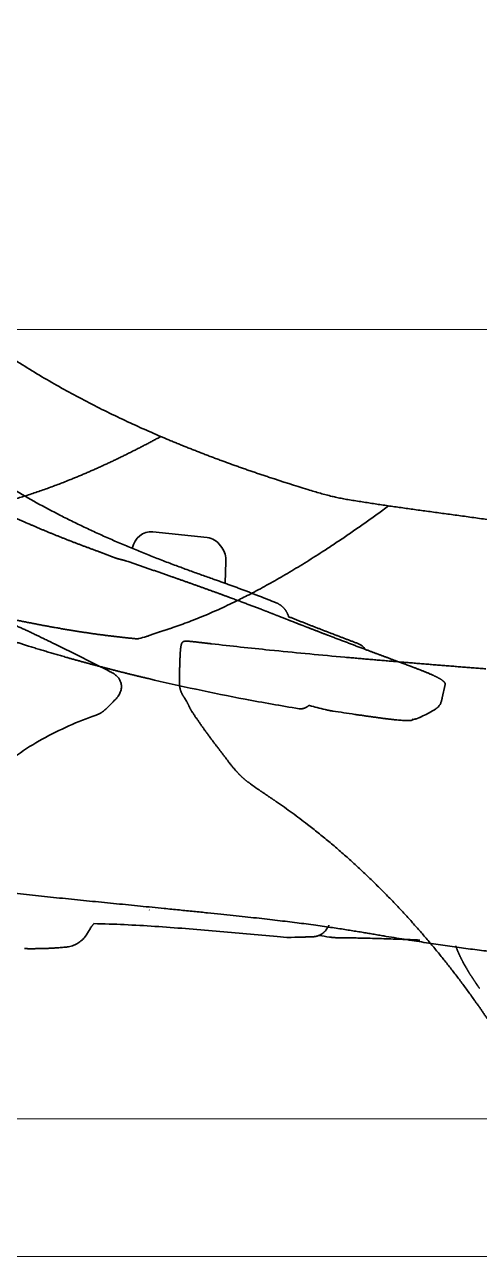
# Model space of a CAD drawing. Header units: millimetres. Extents: x 120 to 10915, y 515 to 8014.
# Drawn here: x 836.9 to 940.4, y 900.7 to 1180.9 of the extents above; entities that cross this region are included whole.
import ezdxf

# ---------------------------------------------------------------- set-up
doc = ezdxf.new("R2010")
doc.units = ezdxf.units.MM
doc.layers.get('0').update_dxf_attribs({"lineweight": 13})
doc.layers.add('201_Dimensions', color=7, linetype='Continuous', lineweight=13)
doc.layers.add('206_Cab_side_and_top_view', color=7, linetype='Continuous', lineweight=13)

# ---------------------------------------------------------------- blocks, each defined once
blk = doc.blocks.new('2488798_1')
at = {"layer": '206_Cab_side_and_top_view', "color": 3, "lineweight": 35}
for p, q in [((873.14, -1129.43), (873.19, -1129.41)), ((873.19, -1129.41), (873.29, -1129.39)), ((892.67, -1131.39), (893.78, -1131.5)), ((872.28, -1133.03), (872.28, -1133)), ((872.16, -1136.85), (872.15, -1137.16)), ((872.16, -1136.86), (872.15, -1137.17)), ((872.15, -1137.17), (872.15, -1137.16)), ((873.79, -1143.1), (873.73, -1142.99)), ((874.93, -1145.31), (874.91, -1145.28)), ((874.93, -1145.31), (874.91, -1145.28)), ((874.93, -1145.31), (874.97, -1145.37)), ((874.97, -1145.37), (875.12, -1145.61))]:
    blk.add_line(p, q, dxfattribs=at)
for centre, radius, start, end in [((1003.11, -40.34), 1096.63, 263.52573, 264.22007), ((1040.27, 330.71), 1469.53, 264.27904, 264.90717), ((856.86, -1153.19), 19.71, 31.1488, 33.6899), ((939.49, -1091.29), 87.15, 234.0301, 235.3831)]:
    blk.add_arc(centre, radius, start, end, dxfattribs=at)
for points, degree, knots in [([(872.28, -1133), (872.28, -1132.94), (872.28, -1132.83), (872.29, -1132.66), (872.3, -1132.5), (872.31, -1132.34), (872.32, -1132.18), (872.33, -1132.03), (872.34, -1131.89), (872.35, -1131.76), (872.36, -1131.63), (872.37, -1131.51), (872.38, -1131.39), (872.39, -1131.28), (872.4, -1131.18), (872.41, -1131.08), (872.42, -1130.99), (872.43, -1130.92), (872.43, -1130.85), (872.44, -1130.8), (872.45, -1130.75), (872.46, -1130.69), (872.46, -1130.64), (872.47, -1130.59), (872.48, -1130.54), (872.49, -1130.5), (872.5, -1130.45), (872.5, -1130.41), (872.51, -1130.37), (872.52, -1130.33), (872.53, -1130.29), (872.54, -1130.26), (872.55, -1130.22), (872.56, -1130.19), (872.56, -1130.15), (872.57, -1130.12), (872.58, -1130.09), (872.59, -1130.07), (872.6, -1130.04), (872.61, -1130.01), (872.62, -1129.99), (872.63, -1129.96), (872.64, -1129.93), (872.65, -1129.9), (872.67, -1129.87), (872.68, -1129.83), (872.7, -1129.8), (872.72, -1129.77), (872.74, -1129.74), (872.76, -1129.71), (872.78, -1129.68), (872.8, -1129.65), (872.84, -1129.62), (872.88, -1129.58), (872.92, -1129.55), (872.96, -1129.52), (873, -1129.49), (873.05, -1129.46), (873.09, -1129.45), (873.12, -1129.43), (873.14, -1129.43)], 3, [0, 0, 0, 0, 0.175504, 0.345321, 0.509856, 0.669196, 0.823539, 0.972313, 1.114993, 1.250796, 1.379721, 1.501519, 1.616711, 1.725419, 1.828439, 1.92636, 2.01983, 2.108969, 2.147746, 2.207157, 2.26417, 2.319103, 2.371705, 2.422357, 2.470811, 2.517511, 2.5622, 2.605393, 2.646799, 2.687016, 2.725695, 2.763537, 2.800036, 2.835898, 2.870535, 2.901049, 2.930672, 2.960115, 2.988729, 3.017367, 3.045232, 3.073287, 3.10062, 3.130734, 3.171051, 3.211254, 3.251638, 3.292314, 3.32419, 3.355434, 3.387606, 3.419212, 3.475549, 3.530539, 3.582954, 3.63471, 3.687812, 3.73814, 3.787881, 3.833553, 3.833553, 3.833553, 3.833553]), ([(873.29, -1129.39), (873.29, -1129.39), (873.3, -1129.39), (873.31, -1129.39), (873.32, -1129.38), (873.33, -1129.38), (873.35, -1129.38), (873.37, -1129.37), (873.39, -1129.37), (873.41, -1129.36), (873.45, -1129.36), (873.48, -1129.36), (873.53, -1129.35), (873.58, -1129.35), (873.63, -1129.35), (873.68, -1129.35), (873.74, -1129.35), (873.8, -1129.35), (873.86, -1129.35), (873.92, -1129.36), (873.99, -1129.36), (874.07, -1129.37), (874.15, -1129.38), (874.23, -1129.38), (874.32, -1129.39), (874.42, -1129.4), (874.52, -1129.41), (874.63, -1129.42), (874.75, -1129.43), (874.86, -1129.45), (874.99, -1129.46), (875.12, -1129.47), (875.26, -1129.49), (875.4, -1129.5), (875.54, -1129.52), (875.69, -1129.54), (875.84, -1129.55), (876, -1129.57), (876.16, -1129.59), (876.33, -1129.61), (876.49, -1129.63), (876.66, -1129.65), (876.84, -1129.67), (877.01, -1129.69), (877.19, -1129.71), (877.37, -1129.73), (877.55, -1129.75), (877.73, -1129.77), (877.92, -1129.79), (878.1, -1129.81), (878.29, -1129.84), (878.48, -1129.86), (878.67, -1129.88), (878.87, -1129.9), (879.06, -1129.92), (879.26, -1129.95), (879.39, -1129.96), (879.45, -1129.97)], 3, [0, 0, 0, 0, 0.008644, 0.018083, 0.029879, 0.0425, 0.058522, 0.07783, 0.101019, 0.128275, 0.156074, 0.196772, 0.24138, 0.289603, 0.341575, 0.395571, 0.454474, 0.509732, 0.569577, 0.634323, 0.704226, 0.77947, 0.86019, 0.946477, 1.038371, 1.135934, 1.239153, 1.348056, 1.462651, 1.582911, 1.708905, 1.840264, 1.976851, 2.118325, 2.264466, 2.414942, 2.569517, 2.727879, 2.889793, 3.054996, 3.223244, 3.394296, 3.567961, 3.744057, 3.92243, 4.102949, 4.285515, 4.470007, 4.656321, 4.844371, 5.034088, 5.225413, 5.418299, 5.6127, 5.808577, 6.005887, 6.204585, 6.204585, 6.204585, 6.204585]), ([(872.28, -1133), (872.27, -1133.05), (872.27, -1133.13), (872.26, -1133.27), (872.26, -1133.41), (872.25, -1133.55), (872.25, -1133.69), (872.24, -1133.83), (872.24, -1133.98), (872.23, -1134.14), (872.23, -1134.29), (872.22, -1134.44), (872.22, -1134.6), (872.21, -1134.76), (872.21, -1134.92), (872.2, -1135.09), (872.2, -1135.25), (872.19, -1135.42), (872.19, -1135.59), (872.18, -1135.77), (872.18, -1135.94), (872.17, -1136.12), (872.17, -1136.3), (872.16, -1136.48), (872.16, -1136.67), (872.16, -1136.79), (872.16, -1136.85)], 3, [0, 0, 0, 0, 0.130634, 0.264432, 0.401432, 0.541675, 0.685016, 0.831359, 0.9805, 1.132205, 1.286169, 1.442196, 1.600051, 1.759569, 1.920929, 2.084486, 2.250458, 2.418969, 2.590027, 2.763624, 2.939657, 3.117969, 3.298344, 3.480566, 3.664377, 3.849509, 3.849509, 3.849509, 3.849509]), ([(872.28, -1133.03), (872.26, -1133.28), (872.25, -1133.54), (872.24, -1133.82), (872.22, -1134.41), (872.2, -1135.02), (872.2, -1135.29), (872.18, -1135.8), (872.17, -1136.32), (872.17, -1136.5), (872.16, -1136.68), (872.16, -1136.86)], 5, [0, 0, 0, 0, 0, 0, 2.239908, 2.239908, 2.239908, 4.704586, 4.704586, 4.704586, 5.997538, 5.997538, 5.997538, 5.997538, 5.997538, 5.997538]), ([(909.82, -1133.02), (910.27, -1133.06), (911.16, -1133.14), (912.49, -1133.26), (913.83, -1133.37), (915.17, -1133.49), (916.51, -1133.61), (917.84, -1133.72), (919.18, -1133.83), (920.52, -1133.95), (921.86, -1134.06), (923.19, -1134.17), (924.53, -1134.28), (925.87, -1134.39), (927.2, -1134.5), (928.54, -1134.61), (929.88, -1134.72), (931.22, -1134.83), (932.55, -1134.94), (933.89, -1135.04), (935.23, -1135.15), (936.56, -1135.26), (937.9, -1135.36), (939.24, -1135.47), (940.58, -1135.57), (941.47, -1135.64), (941.91, -1135.68)], 3, [0, 0, 0, 0, 1.342474, 2.684907, 4.027294, 5.369633, 6.711919, 8.054149, 9.396321, 10.738432, 12.080478, 13.422459, 14.764373, 16.106217, 17.447992, 18.789696, 20.131329, 21.47289, 22.81438, 24.155799, 25.497149, 26.838431, 28.179646, 29.520798, 30.861887, 32.202917, 32.202917, 32.202917, 32.202917]), ([(872.36, -1140.41), (872.35, -1140.37), (872.33, -1140.3), (872.31, -1140.19), (872.28, -1140.08), (872.26, -1139.97), (872.24, -1139.85), (872.22, -1139.73), (872.2, -1139.61), (872.19, -1139.49), (872.17, -1139.37), (872.16, -1139.24), (872.15, -1139.11), (872.14, -1138.98), (872.14, -1138.84), (872.13, -1138.7), (872.13, -1138.56), (872.13, -1138.42), (872.13, -1138.28), (872.13, -1138.13), (872.13, -1137.97), (872.13, -1137.82), (872.14, -1137.66), (872.14, -1137.5), (872.14, -1137.33), (872.15, -1137.22), (872.15, -1137.16)], 3, [0, 0, 0, 0, 0.111047, 0.223557, 0.337647, 0.453425, 0.570994, 0.690448, 0.811877, 0.935358, 1.060985, 1.188828, 1.318976, 1.451514, 1.586552, 1.724114, 1.864374, 2.007369, 2.153266, 2.302145, 2.454173, 2.609473, 2.768237, 2.930614, 3.096798, 3.266992, 3.266992, 3.266992, 3.266992]), ([(872.36, -1140.41), (872.37, -1140.44), (872.39, -1140.5), (872.41, -1140.58), (872.43, -1140.64), (872.46, -1140.71), (872.48, -1140.78), (872.5, -1140.85), (872.53, -1140.91), (872.55, -1140.98), (872.58, -1141.05), (872.62, -1141.12), (872.65, -1141.2), (872.69, -1141.28), (872.73, -1141.36), (872.76, -1141.43), (872.8, -1141.51), (872.85, -1141.58), (872.89, -1141.66), (872.93, -1141.73), (872.98, -1141.81), (873.02, -1141.88), (873.07, -1141.96), (873.11, -1142.03), (873.16, -1142.11), (873.21, -1142.18), (873.24, -1142.23), (873.26, -1142.25)], 3, [0, 0, 0, 0, 0.103656, 0.174317, 0.245094, 0.316004, 0.386986, 0.458141, 0.529414, 0.60087, 0.672485, 0.757491, 0.842748, 0.928244, 1.013966, 1.09988, 1.186039, 1.272382, 1.358977, 1.445758, 1.532789, 1.619976, 1.707407, 1.794987, 1.882815, 1.970805, 2.059031, 2.059031, 2.059031, 2.059031]), ([(874.91, -1145.28), (874.89, -1145.25), (874.85, -1145.19), (874.8, -1145.1), (874.74, -1145), (874.69, -1144.91), (874.65, -1144.83), (874.61, -1144.75), (874.56, -1144.66), (874.53, -1144.59), (874.49, -1144.52), (874.46, -1144.45), (874.43, -1144.39), (874.4, -1144.32), (874.37, -1144.26), (874.34, -1144.2), (874.32, -1144.14), (874.29, -1144.08), (874.26, -1144.02), (874.23, -1143.96), (874.2, -1143.9), (874.17, -1143.83), (874.13, -1143.75), (874.09, -1143.66), (874.04, -1143.56), (873.99, -1143.47), (873.94, -1143.37), (873.89, -1143.28), (873.84, -1143.19), (873.8, -1143.13), (873.79, -1143.1)], 3, [0, 0, 0, 0, 0.107657, 0.215566, 0.32373, 0.432167, 0.522777, 0.613621, 0.704729, 0.796122, 0.868337, 0.940758, 1.013406, 1.086288, 1.151345, 1.2166, 1.282064, 1.347737, 1.413626, 1.479728, 1.546044, 1.612576, 1.716701, 1.821305, 1.926343, 2.031764, 2.137499, 2.243464, 2.349554, 2.45564, 2.45564, 2.45564, 2.45564]), ([(879.93, -1152.36), (879.86, -1152.27), (879.73, -1152.1), (879.54, -1151.84), (879.35, -1151.58), (879.15, -1151.32), (878.96, -1151.05), (878.76, -1150.79), (878.57, -1150.52), (878.37, -1150.26), (878.18, -1149.99), (877.98, -1149.72), (877.78, -1149.44), (877.58, -1149.17), (877.39, -1148.89), (877.18, -1148.61), (876.98, -1148.32), (876.78, -1148.04), (876.58, -1147.75), (876.37, -1147.45), (876.17, -1147.15), (875.96, -1146.85), (875.76, -1146.55), (875.55, -1146.24), (875.34, -1145.92), (875.2, -1145.71), (875.13, -1145.6)], 3, [0, 0, 0, 0, 0.323317, 0.647119, 0.971817, 1.297314, 1.624142, 1.952035, 2.281789, 2.612872, 2.945541, 3.280354, 3.617452, 3.957034, 4.299266, 4.64435, 4.992493, 5.343902, 5.698301, 6.056213, 6.41777, 6.783156, 7.152587, 7.526224, 7.90412, 8.286038, 8.286038, 8.286038, 8.286038]), ([(879.93, -1152.36), (879.99, -1152.44), (880.13, -1152.62), (880.33, -1152.89), (880.53, -1153.15), (880.74, -1153.42), (880.95, -1153.69), (881.15, -1153.96), (881.37, -1154.23), (881.57, -1154.49), (881.76, -1154.74), (881.94, -1154.99), (882.13, -1155.23), (882.32, -1155.48), (882.5, -1155.72), (882.68, -1155.96), (882.87, -1156.2), (883.05, -1156.44), (883.23, -1156.69), (883.42, -1156.94), (883.62, -1157.2), (883.82, -1157.45), (884.02, -1157.7), (884.23, -1157.96), (884.43, -1158.2), (884.64, -1158.45), (884.79, -1158.61), (884.86, -1158.7)], 3, [0, 0, 0, 0, 0.329177, 0.661464, 0.997272, 1.336208, 1.677618, 2.0206, 2.364278, 2.70782, 3.002871, 3.313371, 3.622331, 3.929477, 4.234673, 4.537875, 4.839158, 5.138666, 5.436589, 5.763235, 6.088563, 6.412924, 6.736617, 7.059976, 7.383334, 7.707106, 8.031909, 8.031909, 8.031909, 8.031909]), ([(884.86, -1158.7), (884.9, -1158.74), (884.98, -1158.84), (885.11, -1158.98), (885.24, -1159.12), (885.37, -1159.26), (885.5, -1159.4), (885.63, -1159.54), (885.76, -1159.68), (885.89, -1159.81), (886.03, -1159.95), (886.15, -1160.07), (886.27, -1160.18), (886.38, -1160.28), (886.49, -1160.38), (886.59, -1160.47), (886.7, -1160.57), (886.81, -1160.67), (886.92, -1160.76), (887.05, -1160.86), (887.19, -1160.98), (887.35, -1161.11), (887.5, -1161.23), (887.66, -1161.35), (887.82, -1161.47), (887.98, -1161.59), (888.14, -1161.71), (888.25, -1161.79), (888.3, -1161.83)], 3, [0, 0, 0, 0, 0.190285, 0.380584, 0.570915, 0.761267, 0.951639, 1.141979, 1.332241, 1.522344, 1.712259, 1.901811, 2.048718, 2.195296, 2.341546, 2.487431, 2.632922, 2.778064, 2.922597, 3.066758, 3.268853, 3.470083, 3.670532, 3.870321, 4.069555, 4.268439, 4.467124, 4.665675, 4.665675, 4.665675, 4.665675]), ([(889.98, -1163.02), (890.04, -1163.06), (890.16, -1163.14), (890.35, -1163.27), (890.53, -1163.4), (890.72, -1163.52), (890.9, -1163.65), (891.09, -1163.78), (891.28, -1163.91), (891.46, -1164.03), (891.65, -1164.15), (891.82, -1164.27), (892, -1164.39), (892.18, -1164.51), (892.36, -1164.63), (892.53, -1164.75), (892.71, -1164.86), (892.88, -1164.98), (893.06, -1165.1), (893.23, -1165.22), (893.4, -1165.34), (893.58, -1165.46), (893.75, -1165.57), (893.93, -1165.69), (894.1, -1165.81), (894.22, -1165.89), (894.27, -1165.93)], 3, [0, 0, 0, 0, 0.223681, 0.446409, 0.66975, 0.893895, 1.11929, 1.346063, 1.574069, 1.803244, 2.016214, 2.229675, 2.44348, 2.657039, 2.870332, 3.082599, 3.293344, 3.504169, 3.71507, 3.925953, 4.136814, 4.34765, 4.557759, 4.767823, 4.979271, 5.190696, 5.190696, 5.190696, 5.190696]), ([(939.22, -1210.95), (938.7, -1210.22), (937.65, -1208.77), (936.06, -1206.62), (934.43, -1204.49), (932.77, -1202.38), (931.09, -1200.3), (929.39, -1198.24), (927.65, -1196.2), (925.9, -1194.19), (924.11, -1192.2), (922.3, -1190.24), (920.46, -1188.3), (918.6, -1186.4), (916.71, -1184.52), (914.79, -1182.67), (912.85, -1180.85), (910.77, -1178.95), (908.54, -1176.98), (906.15, -1174.95), (903.73, -1172.97), (901.52, -1171.23), (899.55, -1169.73), (897.8, -1168.43), (896.05, -1167.17), (894.87, -1166.34), (894.27, -1165.93)], 3, [0, 0, 0, 0, 2.680589, 5.361529, 8.041686, 10.720784, 13.39837, 16.074542, 18.748868, 21.421812, 24.093135, 26.763155, 29.431482, 32.097916, 34.763114, 37.426187, 40.087384, 42.746162, 45.88107, 49.01231, 52.140456, 55.264716, 57.434883, 59.602503, 61.767593, 63.928719, 63.928719, 63.928719, 63.928719]), ([(949.33, -1225.19), (949.18, -1224.99), (948.87, -1224.61), (948.42, -1224.02), (947.98, -1223.43), (947.54, -1222.85), (947.11, -1222.25), (946.68, -1221.66), (946.26, -1221.07), (945.84, -1220.47), (945.42, -1219.87), (945, -1219.28), (944.59, -1218.68), (944.18, -1218.08), (943.77, -1217.49), (943.36, -1216.89), (942.95, -1216.29), (942.54, -1215.69), (942.13, -1215.1), (941.71, -1214.5), (941.3, -1213.91), (940.89, -1213.32), (940.48, -1212.72), (940.06, -1212.13), (939.64, -1211.54), (939.36, -1211.14), (939.22, -1210.95)], 3, [0, 0, 0, 0, 0.738616, 1.475365, 2.210565, 2.944348, 3.676959, 4.408366, 5.138697, 5.867921, 6.596147, 7.323714, 8.050269, 8.776269, 9.501537, 10.226357, 10.950568, 11.674431, 12.397948, 13.121221, 13.84433, 14.567393, 15.290487, 16.014025, 16.73845, 17.464413, 17.464413, 17.464413, 17.464413])]:
    blk.add_open_spline(points, degree=degree, knots=knots, dxfattribs=at)
blk = doc.blocks.new('2485230_1')
at = {"layer": '206_Cab_side_and_top_view', "color": 3, "lineweight": 35}
for p, q in [((866.1, -1104.5), (878.45, -1105.82)), ((881.82, -1108.1), (881.5, -1107.65)), ((857.05, -1110.26), (856.99, -1110.23)), ((882.52, -1116.2), (882.72, -1111.26)), ((932.62, -1139.24), (931.97, -1142.24)), ((925.21, -1147.21), (925.23, -1147.01)), ((925.21, -1147.21), (925.21, -1147.23))]:
    blk.add_line(p, q, dxfattribs=at)
at = {"layer": '206_Cab_side_and_top_view', "color": 3, "lineweight": 18}
for p, q in [((882.5, -1116.19), (882.7, -1111.26)), ((879.26, -1115.04), (879.36, -1115.05)), ((879.36, -1115.05), (879.35, -1115.07))]:
    blk.add_line(p, q, dxfattribs=at)
blk.add_arc((879.32, -1115.28), 0.236, 43.0788, 81.0843, dxfattribs=at)
at = {"layer": '206_Cab_side_and_top_view', "color": 3, "lineweight": 35}
for centre, radius, start, end in [((1316.29, -46.82), 1153.81, 248.33589, 248.53758), ((898.02, -1123.48), 1.08, 195.2867, 208.7494), ((912.01, -1132.47), 2.67, 28.1526, 69.7896), ((977.69, -665.01), 486.08, 259.2584, 260.728), ((1000.11, -542.88), 609.54, 261.21758, 261.69322), ((908.84, -1107.89), 42.8, 294.8429, 299.2083), ((925.28, -1113.8), 33.68, 265.0173, 266.8825)]:
    blk.add_arc(centre, radius, start, end, dxfattribs=at)
for centre, major_axis, ratio, start_param, end_param in [((865.95, -1109.69), (1.29, -5.08), 0.878321, 2.82686, 4.217455), ((877.7, -1110.94), (-1.57, -4.95), 0.895985, 2.542165, 3.322718), ((877.93, -1111.32), (-1.67, -4.9), 0.915953, 1.883506, 2.551352), ((922.99, -1115.47), (138.09, -18.53), 0.233291, 4.311501, 4.480847)]:
    blk.add_ellipse(centre, major_axis=major_axis, ratio=ratio, start_param=start_param, end_param=end_param, dxfattribs=at)
at = {"layer": '206_Cab_side_and_top_view', "color": 3, "lineweight": 18}
for centre, major_axis, ratio, start_param, end_param in [((877.96, -1111.3), (-1.78, -4.82), 0.913377, 1.904437, 2.578568), ((881.72, -1111.22), (0.999, -0.04), 0.01857, 6.109022, 6.283091)]:
    blk.add_ellipse(centre, major_axis=major_axis, ratio=ratio, start_param=start_param, end_param=end_param, dxfattribs=at)
at = {"layer": '206_Cab_side_and_top_view', "color": 3, "lineweight": 35}
for points, degree, knots in [([(702.41, -820.27), (703.37, -831.44), (704.39, -842.61), (705.51, -853.77), (708.26, -878.37), (711.88, -902.87), (714.19, -916.22), (720.47, -946.98), (729.36, -977.1), (735.46, -993.95), (747.02, -1019.48), (762.33, -1042.84), (768.38, -1050.93), (782.29, -1066.99), (798.52, -1080.69), (807.62, -1087.12), (822.2, -1095.69), (837.57, -1102.69), (842.89, -1104.92), (848.28, -1107), (853.7, -1108.97)], 5, [0, 0, 0, 0, 0, 0, 56.059572, 56.059572, 56.059572, 123.80147, 123.80147, 123.80147, 212.895172, 212.895172, 212.895172, 263.237066, 263.237066, 263.237066, 318.777392, 318.777392, 318.777392, 347.615818, 347.615818, 347.615818, 347.615818, 347.615818, 347.615818]), ([(742.88, -931.77), (743.23, -933.74), (743.96, -937.67), (745.1, -943.55), (746.31, -949.39), (747.57, -955.19), (748.9, -960.95), (750.3, -966.67), (751.78, -972.34), (753.34, -977.96), (754.98, -983.53), (756.71, -989.04), (758.53, -994.47), (760.44, -999.83), (762.44, -1005.11), (764.54, -1010.31), (766.75, -1015.43), (769.05, -1020.46), (771.47, -1025.41), (774.01, -1030.28), (776.67, -1035.06), (779.46, -1039.76), (782.38, -1044.38), (785.43, -1048.9), (788.63, -1053.32), (791.96, -1057.65), (795.45, -1061.87), (799.09, -1065.99), (802.88, -1070), (806.84, -1073.9), (810.98, -1077.7), (815.3, -1081.39), (819.81, -1084.96), (824.5, -1088.41), (829.37, -1091.72), (834.42, -1094.9), (839.65, -1097.93), (843.24, -1099.83), (845.06, -1100.76)], 3, [0, 0, 0, 0, 6.013187, 12.000399, 17.961559, 23.896973, 29.807247, 35.693226, 41.555999, 47.393789, 53.200506, 58.971208, 64.702468, 70.392346, 76.040427, 81.647807, 87.217096, 92.752266, 98.258663, 103.742966, 109.213204, 114.6765, 120.134328, 125.588799, 131.043625, 136.503861, 141.975678, 147.466148, 152.983074, 158.538152, 164.148326, 169.826556, 175.579339, 181.402425, 187.289773, 193.246886, 199.288674, 205.42583, 205.42583, 205.42583, 205.42583]), ([(845.06, -1100.76), (845.54, -1101.01), (846.5, -1101.49), (847.94, -1102.2), (849.39, -1102.91), (850.85, -1103.6), (852.31, -1104.29), (853.78, -1104.96), (855.25, -1105.63), (856.73, -1106.28), (858.21, -1106.92), (859.69, -1107.55), (861.16, -1108.17), (862.64, -1108.78), (864.11, -1109.38), (865.58, -1109.96), (867.04, -1110.53), (868.49, -1111.09), (869.93, -1111.64), (871.36, -1112.18), (872.77, -1112.7), (874.17, -1113.22), (875.55, -1113.72), (876.91, -1114.2), (878.25, -1114.68), (879.13, -1114.99), (879.57, -1115.15)], 3, [0, 0, 0, 0, 1.607304, 3.218048, 4.831221, 6.446131, 8.062268, 9.678821, 11.294877, 12.909413, 14.52139, 16.129535, 17.732641, 19.329265, 20.918106, 22.49755, 24.066251, 25.622429, 27.164696, 28.690995, 30.199908, 31.689168, 33.157498, 34.602473, 36.023094, 37.416803, 37.416803, 37.416803, 37.416803]), ([(853.7, -1108.97), (854.02, -1109.09), (854.33, -1109.2), (854.64, -1109.32), (855.35, -1109.6), (856, -1109.85), (856.35, -1109.99), (856.68, -1110.12), (856.98, -1110.23)], 5, [0, 0, 0, 0, 0, 0, 2.638813, 2.638813, 2.638813, 6.236705, 6.236705, 6.236705, 6.236705, 6.236705, 6.236705]), ([(860.18, -1111.18), (859.9, -1111.09), (859.63, -1111.01), (859.41, -1110.94), (858.79, -1110.79), (858.31, -1110.68), (857.95, -1110.58), (857.53, -1110.44), (857.05, -1110.26)], 5, [0, 0, 0, 0, 0, 0, 2.534005, 2.534005, 2.534005, 7.917254, 7.917254, 7.917254, 7.917254, 7.917254, 7.917254]), ([(895.07, -1123.81), (893.42, -1123.16), (891.75, -1122.51), (890.09, -1121.87), (886.39, -1120.47), (882.44, -1119.01), (880.34, -1118.24), (875.15, -1116.37), (869.81, -1114.49), (866.65, -1113.39), (863.46, -1112.3), (860.26, -1111.21)], 5, [0, 0, 0, 0, 0, 0, 15.745903, 15.745903, 15.745903, 32.507432, 32.507432, 32.507432, 56.545653, 56.545653, 56.545653, 56.545653, 56.545653, 56.545653]), ([(890.34, -1119.13), (890.21, -1119.08), (889.94, -1118.98), (889.54, -1118.82), (889.13, -1118.66), (888.72, -1118.5), (888.3, -1118.34), (887.88, -1118.18), (887.45, -1118.01), (887.02, -1117.85), (886.59, -1117.69), (886.15, -1117.53), (885.71, -1117.36), (885.26, -1117.2), (884.81, -1117.03), (884.35, -1116.86), (883.89, -1116.69), (883.43, -1116.53), (882.96, -1116.36), (882.49, -1116.19), (882.01, -1116.02), (881.53, -1115.84), (881.05, -1115.67), (880.56, -1115.5), (880.06, -1115.32), (879.74, -1115.21), (879.57, -1115.15)], 3, [0, 0, 0, 0, 0.429097, 0.86287, 1.301282, 1.744301, 2.191174, 2.64261, 3.098122, 3.558148, 4.022215, 4.490746, 4.963354, 5.440376, 5.921312, 6.406613, 6.896247, 7.39018, 7.887862, 8.389793, 8.895938, 9.40626, 9.920376, 10.438611, 10.960908, 11.487206, 11.487206, 11.487206, 11.487206]), ([(896.98, -1123.77), (896.97, -1123.73), (896.95, -1123.66), (896.92, -1123.56), (896.88, -1123.46), (896.84, -1123.35), (896.8, -1123.25), (896.75, -1123.14), (896.7, -1123.04), (896.65, -1122.93), (896.59, -1122.83), (896.53, -1122.72), (896.47, -1122.61), (896.4, -1122.5), (896.33, -1122.4), (896.26, -1122.29), (896.18, -1122.19), (896.1, -1122.09), (896.03, -1122), (895.95, -1121.91), (895.88, -1121.83), (895.78, -1121.73), (895.67, -1121.62), (895.54, -1121.5), (895.41, -1121.38), (895.27, -1121.27), (895.13, -1121.17), (895, -1121.08), (894.86, -1121), (894.72, -1120.91), (894.58, -1120.83), (894.43, -1120.76), (894.28, -1120.69), (894.17, -1120.65), (894.12, -1120.63)], 3, [0, 0, 0, 0, 0.107726, 0.216659, 0.326822, 0.43843, 0.551027, 0.665159, 0.780699, 0.897711, 1.019113, 1.142131, 1.266767, 1.393046, 1.520988, 1.650601, 1.781892, 1.914864, 2.026139, 2.13855, 2.252081, 2.36675, 2.541929, 2.719528, 2.899406, 3.081429, 3.241751, 3.40349, 3.566551, 3.730813, 3.896152, 4.06244, 4.229546, 4.397558, 4.397558, 4.397558, 4.397558]), ([(819.39, -1124.15), (819.77, -1124.3), (820.54, -1124.59), (821.69, -1125.02), (822.84, -1125.44), (823.99, -1125.85), (825.13, -1126.26), (826.27, -1126.67), (827.4, -1127.06), (828.5, -1127.44), (829.55, -1127.8), (830.52, -1128.13), (831.45, -1128.44), (832.32, -1128.73), (833.19, -1129.01), (834.06, -1129.3), (834.93, -1129.58), (835.8, -1129.85), (836.67, -1130.13), (837.62, -1130.43), (838.66, -1130.75), (839.77, -1131.09), (840.89, -1131.43), (842, -1131.76), (843.11, -1132.09), (844.22, -1132.42), (845.33, -1132.74), (846.07, -1132.95), (846.44, -1133.05)], 3, [0, 0, 0, 0, 1.234799, 2.462962, 3.685302, 4.902364, 6.114785, 7.322377, 8.526149, 9.725553, 10.800502, 11.872288, 12.794959, 13.715511, 14.634054, 15.550693, 16.465273, 17.378149, 18.288776, 19.197874, 20.368111, 21.535176, 22.699587, 23.861111, 25.020509, 26.17712, 27.33095, 28.482584, 28.482584, 28.482584, 28.482584]), ([(921.56, -1133.9), (919.06, -1132.97), (916.53, -1132.03), (913.94, -1131.06), (910.3, -1129.69), (906.61, -1128.28), (905.54, -1127.87), (903.39, -1127.05), (901.23, -1126.21), (900.09, -1125.77), (898.44, -1125.13), (896.78, -1124.48), (896.21, -1124.25), (895.64, -1124.03), (895.07, -1123.81)], 5, [0, 0, 0, 0, 0, 0, 25.890841, 25.890841, 25.890841, 36.407061, 36.407061, 36.407061, 46.91076, 46.91076, 46.91076, 52.338344, 52.338344, 52.338344, 52.338344, 52.338344, 52.338344]), ([(912.93, -1129.97), (912.71, -1129.89), (912.26, -1129.72), (911.6, -1129.47), (910.93, -1129.21), (910.25, -1128.96), (909.58, -1128.7), (908.9, -1128.44), (908.22, -1128.18), (907.54, -1127.92), (906.86, -1127.66), (906.17, -1127.39), (905.48, -1127.13), (904.78, -1126.86), (904.09, -1126.59), (903.39, -1126.32), (902.69, -1126.05), (901.99, -1125.78), (901.28, -1125.5), (900.57, -1125.22), (899.86, -1124.94), (899.15, -1124.66), (898.43, -1124.38), (897.72, -1124.1), (897.24, -1123.9), (897, -1123.81)], 3, [0, 0, 0, 0, 0.711068, 1.424829, 2.141273, 2.860397, 3.582204, 4.3067, 5.033898, 5.763861, 6.498516, 7.235779, 7.975841, 8.718725, 9.46446, 10.213072, 10.96459, 11.719035, 12.476398, 13.236747, 14.0001, 14.766476, 15.53589, 16.308354, 17.083874, 17.083874, 17.083874, 17.083874]), ([(846.44, -1133.05), (846.7, -1133.13), (847.22, -1133.28), (848, -1133.5), (848.79, -1133.71), (849.57, -1133.93), (850.35, -1134.15), (851.13, -1134.36), (851.91, -1134.57), (852.69, -1134.78), (853.47, -1134.99), (854.25, -1135.19), (855.03, -1135.4), (855.81, -1135.6), (856.59, -1135.8), (857.36, -1136), (858.14, -1136.19), (858.92, -1136.39), (859.69, -1136.58), (860.47, -1136.78), (861.25, -1136.97), (862.02, -1137.16), (862.8, -1137.35), (863.57, -1137.53), (864.35, -1137.72), (864.86, -1137.84), (865.12, -1137.9)], 3, [0, 0, 0, 0, 0.814655, 1.628327, 2.441023, 3.252744, 4.063248, 4.872791, 5.681385, 6.489044, 7.295785, 8.101632, 8.906608, 9.710741, 10.51406, 11.316593, 12.118367, 12.919408, 13.719909, 14.519715, 15.318832, 16.117261, 16.914989, 17.711991, 18.508229, 19.303645, 19.303645, 19.303645, 19.303645]), ([(921.57, -1133.9), (922.53, -1134.25), (923.47, -1134.6), (924.34, -1134.93), (926.46, -1135.72), (928.47, -1136.51), (929.53, -1136.95), (931.13, -1137.69), (932.19, -1138.41), (932.5, -1138.69), (932.66, -1138.96), (932.63, -1139.21), (932.63, -1139.22), (932.62, -1139.23), (932.62, -1139.24)], 5, [0, 0, 0, 0, 0, 0, 9.840284, 9.840284, 9.840284, 22.367097, 22.367097, 22.367097, 30.516223, 30.516223, 30.516223, 30.834886, 30.834886, 30.834886, 30.834886, 30.834886, 30.834886]), ([(931.97, -1142.24), (931.95, -1142.34), (931.9, -1142.56), (931.82, -1142.87), (931.73, -1143.18), (931.61, -1143.48), (931.46, -1143.77), (931.28, -1144.04), (931.08, -1144.28), (930.84, -1144.51), (930.58, -1144.72), (930.31, -1144.91), (930.02, -1145.08), (929.83, -1145.19), (929.73, -1145.25)], 3, [0, 0, 0, 0, 0.327353, 0.653995, 0.979773, 1.300816, 1.621237, 1.940054, 2.26238, 2.589108, 2.920774, 3.258267, 3.593681, 3.92562, 3.92562, 3.92562, 3.92562]), ([(901.59, -1144.01), (901.37, -1144.21), (901.12, -1144.38), (900.86, -1144.52), (900.4, -1144.7), (899.92, -1144.77), (899.74, -1144.78), (899.55, -1144.77), (899.37, -1144.74)], 5, [0.000009, 0.000009, 0.000009, 0.000009, 0.000009, 0.000009, 2.302087, 2.302087, 2.302087, 3.797654, 3.797654, 3.797654, 3.797654, 3.797654, 3.797654]), ([(905.3, -1144.92), (904.11, -1144.63), (902.87, -1144.33), (901.64, -1144.02), (901.59, -1144.01)], 3, [0, 0, 0, 0, 3.676279, 3.816189, 3.816189, 3.816189, 3.816189]), ([(907.05, -1145.27), (906.92, -1145.25), (906.7, -1145.22), (906.41, -1145.17), (906.18, -1145.12), (906, -1145.08), (905.85, -1145.05), (905.72, -1145.02), (905.61, -1145), (905.5, -1144.97), (905.4, -1144.94), (905.33, -1144.93), (905.3, -1144.92)], 3, [0, 0, 0, 0, 0.389536, 0.661076, 0.886787, 1.092706, 1.223432, 1.348567, 1.464094, 1.575285, 1.682477, 1.785229, 1.785229, 1.785229, 1.785229]), ([(912.05, -1146.03), (912.38, -1146.07), (913.05, -1146.17), (913.98, -1146.3), (914.84, -1146.43), (915.67, -1146.54), (916.54, -1146.66), (917.42, -1146.78), (918.29, -1146.9), (919.16, -1147.01), (920.02, -1147.11), (920.85, -1147.21), (921.63, -1147.29), (922.12, -1147.33), (922.36, -1147.35)], 3, [0, 0, 0, 0, 1.008871, 2.015611, 2.823488, 3.627942, 4.53429, 5.42939, 6.307663, 7.164121, 8.057976, 8.90346, 9.687662, 10.394928, 10.394928, 10.394928, 10.394928]), ([(925.21, -1147.23), (925.21, -1147.24), (925.2, -1147.26), (925.19, -1147.28), (925.15, -1147.31), (925.1, -1147.34), (925.07, -1147.36), (924.91, -1147.41), (924.72, -1147.43), (924.59, -1147.44), (924.28, -1147.45), (923.96, -1147.45), (923.79, -1147.45), (923.62, -1147.44), (923.45, -1147.43)], 5, [0, 0, 0, 0, 0, 0, 0.135084, 0.135084, 0.135084, 0.37639, 0.37639, 0.37639, 1.14674, 1.14674, 1.14674, 2.023909, 2.023909, 2.023909, 2.023909, 2.023909, 2.023909]), ([(925.22, -1147.19), (925.3, -1147.18), (925.47, -1147.16), (925.7, -1147.11), (925.93, -1147.06), (926.14, -1147.01), (926.33, -1146.94), (926.5, -1146.87), (926.67, -1146.8), (926.77, -1146.75), (926.83, -1146.73)], 3, [0, 0, 0, 0, 0.255696, 0.497811, 0.727208, 0.945117, 1.144686, 1.331676, 1.509898, 1.681785, 1.681785, 1.681785, 1.681785])]:
    blk.add_open_spline(points, degree=degree, knots=knots, dxfattribs=at)
blk = doc.blocks.new('2409089_1')
at = {"layer": '206_Cab_side_and_top_view', "color": 3, "lineweight": 35}
for p, q in [((853.55, -1127.81), (853.54, -1127.82)), ((862.13, -1128.81), (862.15, -1128.81)), ((869.99, -1126.51), (870.08, -1126.5))]:
    blk.add_line(p, q, dxfattribs=at)
for centre, radius, start, end in [((1015.05, -721.54), 390.26, 251.7223, 253.068), ((862.38, -1126.38), 2.45, 264.2433, 282.485), ((857.55, -1104.64), 24.72, 282.5147, 286.6025), ((863.53, -1124.64), 3.84, 286.415, 297.2677), ((866.86, -1131.66), 3.94, 107.4271, 113.7241), ((379.36, -2077.29), 1054.98, 63.11796, 63.87048), ((855.76, -1139.71), 3.18, 8.1432, 17.0235), ((748.88, -1036.99), 151.57, 315.0625, 315.6741), ((880.7, -1225.41), 83.85, 109.6677, 114.3107), ((874.82, -1212.42), 69.58, 114.2997, 119.8459), ((870.22, -1204.43), 60.36, 119.8308, 126.1986)]:
    blk.add_arc(centre, radius, start, end, dxfattribs=at)
for points, degree, knots in [([(777.91, -1002.76), (779.48, -1005.85), (782.8, -1011.92), (788.33, -1020.72), (794.43, -1029.13), (801.09, -1037.11), (808.27, -1044.61), (815.94, -1051.62), (824.05, -1058.12), (832.53, -1064.11), (841.34, -1069.61), (850.43, -1074.64), (859.74, -1079.25), (866.07, -1082.05), (869.26, -1083.39)], 3, [0, 0, 0, 0, 10.381338, 20.762808, 31.144291, 41.525268, 51.906536, 62.28786, 72.669469, 83.050969, 93.433533, 103.815681, 114.198131, 124.581218, 124.581218, 124.581218, 124.581218]), ([(867.91, -1082.82), (861.25, -1086.43), (854.46, -1089.79), (847.5, -1092.85), (836.87, -1096.75), (825.89, -1099.35), (822.24, -1100.04), (818.56, -1100.56), (814.87, -1100.89)], 5, [0, 0, 0, 0, 0, 0, 37.867231, 37.867231, 37.867231, 56.407586, 56.407586, 56.407586, 56.407586, 56.407586, 56.407586]), ([(869.26, -1083.39), (869.58, -1083.53), (870.22, -1083.8), (871.18, -1084.19), (872.14, -1084.59), (873.11, -1084.98), (874.07, -1085.37), (875.04, -1085.75), (876.01, -1086.13), (876.98, -1086.51), (877.95, -1086.88), (878.92, -1087.25), (879.9, -1087.62), (880.87, -1087.98), (881.85, -1088.35), (882.82, -1088.7), (883.8, -1089.06), (884.78, -1089.41), (885.76, -1089.76), (886.75, -1090.1), (887.73, -1090.45), (888.71, -1090.78), (889.7, -1091.12), (890.68, -1091.45), (891.67, -1091.79), (892.33, -1092), (892.66, -1092.11)], 3, [0, 0, 0, 0, 1.040878, 2.081638, 3.122369, 4.163112, 5.203882, 6.244674, 7.285476, 8.326277, 9.367068, 10.407845, 11.44861, 12.48937, 13.530131, 14.570903, 15.61169, 16.652494, 17.69331, 18.734127, 19.774934, 20.815716, 21.85647, 22.897207, 23.937971, 24.978852, 24.978852, 24.978852, 24.978852]), ([(910.5, -1097.16), (910.08, -1097.09), (909.23, -1096.94), (908.03, -1096.7), (906.8, -1096.42), (905.55, -1096.1), (904.2, -1095.72), (902.81, -1095.32), (901.87, -1095.03), (901.39, -1094.89)], 3, [0, 0, 0, 0, 1.280538, 2.568126, 3.682197, 5.052419, 6.444511, 7.885975, 9.392084, 9.392084, 9.392084, 9.392084]), ([(910.5, -1097.16), (910.98, -1097.24), (911.95, -1097.39), (913.4, -1097.63), (914.86, -1097.85), (916.31, -1098.08), (917.78, -1098.3), (919.24, -1098.52), (920.71, -1098.73), (922.21, -1098.94), (923.73, -1099.16), (925.28, -1099.37), (926.84, -1099.59), (928.41, -1099.8), (930, -1100.02), (931.61, -1100.24), (933.24, -1100.46), (934.9, -1100.68), (936.58, -1100.91), (938.28, -1101.15), (940.01, -1101.39), (941.77, -1101.64), (943.56, -1101.89), (945.38, -1102.16), (947.22, -1102.43), (948.46, -1102.62), (949.09, -1102.71)], 3, [0, 0, 0, 0, 1.46774, 2.939354, 4.410528, 5.887133, 7.363731, 8.84786, 10.332476, 11.827545, 13.380392, 14.941545, 16.512423, 18.103222, 19.707833, 21.331596, 22.976462, 24.642533, 26.338029, 28.058208, 29.80636, 31.583592, 33.388847, 35.226948, 37.093629, 38.987976, 38.987976, 38.987976, 38.987976]), ([(869.55, -1126.65), (869.91, -1126.54), (870.89, -1126.21), (872.48, -1125.65), (874.36, -1124.96), (876.25, -1124.21), (878.18, -1123.42), (880.12, -1122.58), (882.1, -1121.68), (884.08, -1120.75), (885.92, -1119.85), (887.6, -1119), (889.26, -1118.13), (891.03, -1117.18), (892.92, -1116.14), (894.82, -1115.07), (896.74, -1113.95), (898.68, -1112.8), (900.64, -1111.6), (902.64, -1110.35), (904.81, -1108.96), (907.15, -1107.43), (909.63, -1105.77), (912.12, -1104.06), (914.64, -1102.29), (917.2, -1100.47), (918.9, -1099.22), (919.76, -1098.59)], 3, [0, 0, 0, 0, 1.12666, 3.087187, 5.080266, 7.117155, 9.198644, 11.319689, 13.487282, 15.707829, 17.893841, 19.608283, 21.363599, 23.502894, 25.646235, 27.828947, 30.051063, 32.308907, 34.607601, 36.946906, 39.381246, 42.349597, 45.311757, 48.333656, 51.415088, 54.553728, 57.752742, 57.752742, 57.752742, 57.752742]), ([(832.38, -1124.81), (832.53, -1124.86), (832.83, -1124.98), (833.28, -1125.16), (833.73, -1125.34), (834.17, -1125.52), (834.61, -1125.7), (835.04, -1125.89), (835.47, -1126.08), (835.9, -1126.27), (836.32, -1126.46), (836.74, -1126.65), (837.17, -1126.84), (837.45, -1126.97), (837.59, -1127.04)], 3, [0, 0, 0, 0, 0.484678, 0.967587, 1.448096, 1.925873, 2.40061, 2.872424, 3.341448, 3.807866, 4.271949, 4.735562, 5.200896, 5.671072, 5.671072, 5.671072, 5.671072]), ([(843.98, -1130.13), (843.8, -1130.04), (843.45, -1129.87), (842.93, -1129.61), (842.4, -1129.35), (841.87, -1129.1), (841.35, -1128.84), (840.82, -1128.58), (840.29, -1128.32), (839.76, -1128.07), (839.27, -1127.84), (838.83, -1127.62), (838.42, -1127.43), (838.01, -1127.23), (837.73, -1127.1), (837.59, -1127.04)], 3, [0, 0, 0, 0, 0.586395, 1.170689, 1.755292, 2.341183, 2.929017, 3.518271, 4.108821, 4.700711, 5.27084, 5.723807, 6.178302, 6.634702, 7.093426, 7.093426, 7.093426, 7.093426]), ([(862.13, -1128.81), (861.84, -1128.78), (861.25, -1128.72), (860.38, -1128.63), (859.5, -1128.54), (858.63, -1128.44), (857.75, -1128.34), (856.88, -1128.24), (856, -1128.13), (855.13, -1128.02), (854.25, -1127.91), (853.37, -1127.79), (852.5, -1127.67), (851.91, -1127.59), (851.62, -1127.54)], 3, [0, 0, 0, 0, 0.880204, 1.760128, 2.640157, 3.520136, 4.401143, 5.282392, 6.164395, 7.046834, 7.931051, 8.815973, 9.702014, 10.588888, 10.588888, 10.588888, 10.588888]), ([(869.55, -1126.65), (869.5, -1126.67), (869.38, -1126.71), (869.22, -1126.76), (869.05, -1126.81), (868.88, -1126.87), (868.72, -1126.92), (868.55, -1126.97), (868.38, -1127.03), (868.22, -1127.08), (868.06, -1127.13), (867.89, -1127.18), (867.73, -1127.23), (867.57, -1127.28), (867.41, -1127.34), (867.25, -1127.39), (867.09, -1127.44), (866.93, -1127.49), (866.77, -1127.54), (866.61, -1127.59), (866.46, -1127.64), (866.3, -1127.7), (866.14, -1127.75), (865.99, -1127.8), (865.83, -1127.85), (865.73, -1127.89), (865.68, -1127.91)], 3, [0, 0, 0, 0, 0.176231, 0.352113, 0.527657, 0.702874, 0.877777, 1.052376, 1.226682, 1.400707, 1.570925, 1.740883, 1.910595, 2.080071, 2.249322, 2.41836, 2.587196, 2.755843, 2.921141, 3.086275, 3.251257, 3.416099, 3.580815, 3.745417, 3.909918, 4.074297, 4.074297, 4.074297, 4.074297]), ([(858.81, -1138.78), (858.77, -1138.66), (858.69, -1138.44), (858.55, -1138.16), (858.4, -1137.92), (858.24, -1137.7), (858.03, -1137.45), (857.77, -1137.2), (857.51, -1136.98), (857.19, -1136.76), (856.83, -1136.54), (856.53, -1136.39), (856.38, -1136.31)], 3, [0, 0, 0, 0, 0.357625, 0.719246, 0.928709, 1.219959, 1.520284, 1.900174, 2.297683, 2.560477, 3.054213, 3.566531, 3.566531, 3.566531, 3.566531]), ([(857.31, -1142.9), (857.45, -1142.76), (857.72, -1142.48), (858.01, -1142.14), (858.26, -1141.8), (858.47, -1141.46), (858.68, -1141.04), (858.82, -1140.62), (858.91, -1140.23), (858.95, -1139.83), (858.94, -1139.51), (858.92, -1139.33), (858.91, -1139.26)], 3, [0, 0, 0, 0, 0.594576, 1.178116, 1.335277, 1.865125, 2.359339, 2.732023, 3.201313, 3.570705, 3.931054, 4.135429, 4.135429, 4.135429, 4.135429]), ([(852.48, -1146.45), (852.64, -1146.39), (852.94, -1146.29), (853.3, -1146.15), (853.56, -1146.04), (853.79, -1145.94), (854.04, -1145.81), (854.23, -1145.7), (854.32, -1145.65)], 3, [0, 0, 0, 0, 0.513165, 0.948875, 1.157843, 1.351274, 1.692464, 2.01217, 2.01217, 2.01217, 2.01217]), ([(854.32, -1145.65), (854.37, -1145.62), (854.49, -1145.54), (854.71, -1145.38), (855.02, -1145.15), (855.39, -1144.81), (855.79, -1144.44), (856.04, -1144.18), (856.17, -1144.05)], 3, [0, 0, 0, 0, 0.180032, 0.412255, 0.816479, 1.348224, 1.907765, 2.448362, 2.448362, 2.448362, 2.448362]), ([(803.35, -1183.08), (805.16, -1183.31), (808.78, -1183.77), (814.21, -1184.43), (819.64, -1185.07), (825.08, -1185.69), (830.52, -1186.29), (835.97, -1186.87), (841.43, -1187.45), (846.89, -1188.01), (852.35, -1188.56), (857.8, -1189.1), (863.23, -1189.64), (866.84, -1190), (868.64, -1190.18)], 3, [0, 0, 0, 0, 5.470753, 10.940703, 16.411027, 21.882751, 27.362746, 32.845259, 38.329163, 43.81492, 49.304939, 54.787222, 60.250073, 65.673906, 65.673906, 65.673906, 65.673906]), ([(900.99, -1193.7), (900.3, -1193.61), (898.88, -1193.43), (896.71, -1193.16), (894.45, -1192.89), (892.08, -1192.62), (889.62, -1192.34), (887.04, -1192.06), (884.33, -1191.77), (881.49, -1191.48), (878.51, -1191.17), (875.37, -1190.85), (872.06, -1190.52), (869.8, -1190.29), (868.64, -1190.18)], 3, [0, 0, 0, 0, 2.096728, 4.277817, 6.559486, 8.936038, 11.416817, 14.009303, 16.724224, 19.573008, 22.568069, 25.71923, 29.042532, 32.54558, 32.54558, 32.54558, 32.54558]), ([(919.23, -1196.52), (918.83, -1196.45), (918.02, -1196.32), (916.8, -1196.11), (915.55, -1195.91), (914.28, -1195.69), (912.95, -1195.47), (911.58, -1195.25), (910.13, -1195.02), (908.58, -1194.78), (906.92, -1194.53), (905.1, -1194.26), (903.11, -1193.98), (901.72, -1193.8), (900.99, -1193.7)], 3, [0, 0, 0, 0, 1.220563, 2.462677, 3.717092, 5.010208, 6.349229, 7.73381, 9.200578, 10.747772, 12.429625, 14.254053, 16.250974, 18.460207, 18.460207, 18.460207, 18.460207]), ([(919.23, -1196.52), (920.02, -1196.65), (921.57, -1196.9), (923.87, -1197.27), (926.12, -1197.63), (928.33, -1197.97), (930.5, -1198.3), (932.64, -1198.61), (934.75, -1198.91), (936.82, -1199.19), (938.87, -1199.47), (940.9, -1199.72), (942.89, -1199.96), (944.21, -1200.12), (944.87, -1200.19)], 3, [0, 0, 0, 0, 2.385751, 4.712038, 6.991831, 9.2247, 11.424851, 13.584952, 15.710603, 17.800626, 19.873014, 21.912025, 23.922043, 25.900471, 25.900471, 25.900471, 25.900471])]:
    blk.add_open_spline(points, degree=degree, knots=knots, dxfattribs=at)
for points, degree in [([(814.44, -1119.8), (821.79, -1121.71), (829.17, -1123.49), (836.64, -1124.98), (844.1, -1126.46), (851.62, -1127.54)], 5), ([(853.54, -1127.82), (853.54, -1127.82), (853.59, -1127.83), (853.69, -1127.83)], 3)]:
    blk.add_open_spline(points, degree=degree, dxfattribs=at)
blk = doc.blocks.new('2454955_1')
at = {"layer": '206_Cab_side_and_top_view', "color": 3, "lineweight": 35}
for p, q in [((865.26, -1190.52), (865.35, -1190.54)), ((896.57, -1196.75), (894.4, -1196.57)), ((900.84, -1196.71), (900.84, -1196.65))]:
    blk.add_line(p, q, dxfattribs=at)
for centre, radius, start, end in [((915.5, -1133.9), 63.46, 259.4951, 261.6486), ((903.33, -1435.86), 239.17, 90.5983, 91.3819), ((904.27, -1414.58), 217.96, 90.5466, 90.9)]:
    blk.add_arc(centre, radius, start, end, dxfattribs=at)
for points, degree, knots in [([(852.66, -1193.63), (852.64, -1193.66), (852.56, -1193.75), (852.45, -1193.88), (852.32, -1194.04), (852.19, -1194.21), (852.06, -1194.4), (851.9, -1194.65), (851.79, -1194.83), (851.72, -1194.95)], 3, [0.916598, 0.916598, 0.916598, 0.916598, 1.038948, 1.253196, 1.446485, 1.658087, 1.890466, 2.140437, 2.538351, 2.538351, 2.538351, 2.538351]), ([(894.4, -1196.57), (892.08, -1196.37), (887.44, -1195.96), (880.48, -1195.34), (873.53, -1194.75), (866.57, -1194.23), (859.62, -1193.83), (854.98, -1193.67), (852.66, -1193.63)], 3, [0, 0, 0, 0, 6.984375, 13.963686, 20.951025, 27.914256, 34.908378, 41.844966, 41.844966, 41.844966, 41.844966]), ([(846.11, -1198.99), (846.18, -1198.99), (846.35, -1198.97), (846.71, -1198.93), (847.2, -1198.83), (847.82, -1198.66), (848.36, -1198.44), (848.86, -1198.19), (849.28, -1197.92), (849.75, -1197.56), (850.2, -1197.15), (850.6, -1196.69), (850.94, -1196.24), (851.21, -1195.82), (851.42, -1195.47), (851.59, -1195.18), (851.68, -1195.02), (851.72, -1194.95)], 3, [0, 0, 0, 0, 0.195787, 0.533675, 1.064928, 1.697773, 2.463277, 2.808763, 3.381074, 3.944502, 4.595946, 5.194312, 5.781482, 6.277177, 6.69128, 7.022555, 7.261686, 7.261686, 7.261686, 7.261686]), ([(905.03, -1195.6), (905.02, -1195.61), (904.94, -1195.68), (904.8, -1195.79), (904.61, -1195.93), (904.41, -1196.05), (904.18, -1196.18), (903.92, -1196.3), (903.62, -1196.41), (903.32, -1196.5), (903.03, -1196.56), (902.75, -1196.6), (902.47, -1196.62), (902.28, -1196.63), (902.19, -1196.63)], 3, [0, 0, 0, 0, 0.066339, 0.300295, 0.535166, 0.770912, 1.007492, 1.321578, 1.636719, 1.965938, 2.250581, 2.534521, 2.81694, 3.096641, 3.096641, 3.096641, 3.096641]), ([(906.17, -1193.94), (906.13, -1194.02), (906.06, -1194.2), (905.96, -1194.4), (905.84, -1194.61), (905.72, -1194.8), (905.56, -1195.03), (905.38, -1195.25), (905.2, -1195.44), (905.08, -1195.55), (905.03, -1195.6)], 3, [1.847783, 1.847783, 1.847783, 1.847783, 2.124324, 2.414973, 2.539116, 2.821111, 3.104172, 3.388357, 3.673771, 3.876385, 3.876385, 3.876385, 3.876385]), ([(836.9, -1199.32), (837.09, -1199.32), (837.37, -1199.32), (837.97, -1199.33), (838.72, -1199.33), (839.71, -1199.32), (840.71, -1199.3), (841.74, -1199.27), (842.8, -1199.23), (843.9, -1199.17), (845, -1199.09), (845.74, -1199.03), (846.11, -1198.99)], 3, [3.551372, 3.551372, 3.551372, 3.551372, 4.11039, 4.385164, 5.368158, 6.355139, 7.355113, 8.359182, 9.450154, 10.546173, 11.654877, 12.769448, 12.769448, 12.769448, 12.769448]), ([(897.57, -1196.76), (897.42, -1196.77), (897.28, -1196.77), (897.13, -1196.77), (896.93, -1196.77), (896.73, -1196.76), (896.67, -1196.76), (896.62, -1196.76), (896.57, -1196.75)], 5, [0, 0, 0, 0, 0, 0, 0.758945, 0.758945, 0.758945, 1.050757, 1.050757, 1.050757, 1.050757, 1.050757, 1.050757]), ([(907.7, -1196.83), (907.67, -1196.82), (907.57, -1196.82), (907.36, -1196.81), (907.09, -1196.79), (906.81, -1196.76), (906.54, -1196.72), (906.37, -1196.7), (906.28, -1196.68)], 3, [0, 0, 0, 0, 0.079305, 0.309138, 0.616209, 0.898821, 1.166477, 1.425753, 1.425753, 1.425753, 1.425753]), ([(907.7, -1196.83), (908.16, -1196.83), (909.1, -1196.84), (910.54, -1196.86), (912.02, -1196.89), (913.69, -1196.92), (915.56, -1196.97), (917.63, -1197.03), (919.75, -1197.1), (921.92, -1197.17), (924.12, -1197.25), (925.77, -1197.32), (926.68, -1197.36), (926.84, -1197.37)], 3, [0, 0, 0, 0, 1.389632, 2.825901, 4.307492, 5.831137, 7.844104, 9.91524, 12.038468, 14.20795, 16.418474, 18.664405, 19.147857, 19.147857, 19.147857, 19.147857])]:
    blk.add_open_spline(points, degree=degree, knots=knots, dxfattribs=at)
blk = doc.blocks.new('2547798_1')
at = {"layer": '206_Cab_side_and_top_view', "color": 3, "lineweight": 35}
blk.add_open_spline([(935.02, -1198.66), (935.29, -1199.42), (935.59, -1200.16), (935.92, -1200.89), (936.7, -1202.47), (937.57, -1203.99), (938.07, -1204.8), (938.83, -1205.99), (939.62, -1207.17), (939.88, -1207.55), (940.15, -1207.94), (940.41, -1208.33)], degree=5, knots=[17.65761, 17.65761, 17.65761, 17.65761, 17.65761, 17.65761, 23.369637, 23.369637, 23.369637, 30.057147, 30.057147, 30.057147, 33.376012, 33.376012, 33.376012, 33.376012, 33.376012, 33.376012], dxfattribs=at)
blk = doc.blocks.new('BLOCK94')
at = {"layer": '201_Dimensions', "color": 2, "lineweight": 18}
blk.add_line((2000, -1269.319824), (243, -1269.319824), dxfattribs=at)
blk = doc.blocks.new('BLOCK108')
at = {"layer": '201_Dimensions', "color": 2, "lineweight": 18}
blk.add_line((1950, -1238), (318, -1238), dxfattribs=at)
blk = doc.blocks.new('BLOCK109')
at = {"layer": '201_Dimensions', "color": 2, "lineweight": 18}
blk.add_line((1950, -1058.5), (393, -1058.5), dxfattribs=at)

msp = doc.modelspace()

# ---------------------------------------------------------------- block references
at = {"color": 7, "lineweight": 35}
for name in ['2488798_1', '2547798_1', '2409089_1', '2454955_1', '2485230_1']:
    msp.add_blockref(name, (0, 2170), dxfattribs=at)
at = {"layer": '201_Dimensions', "lineweight": 0}
for name in ['BLOCK94', 'BLOCK108', 'BLOCK109']:
    msp.add_blockref(name, (0, 2170), dxfattribs=at)

doc.saveas('drawing.dxf')
